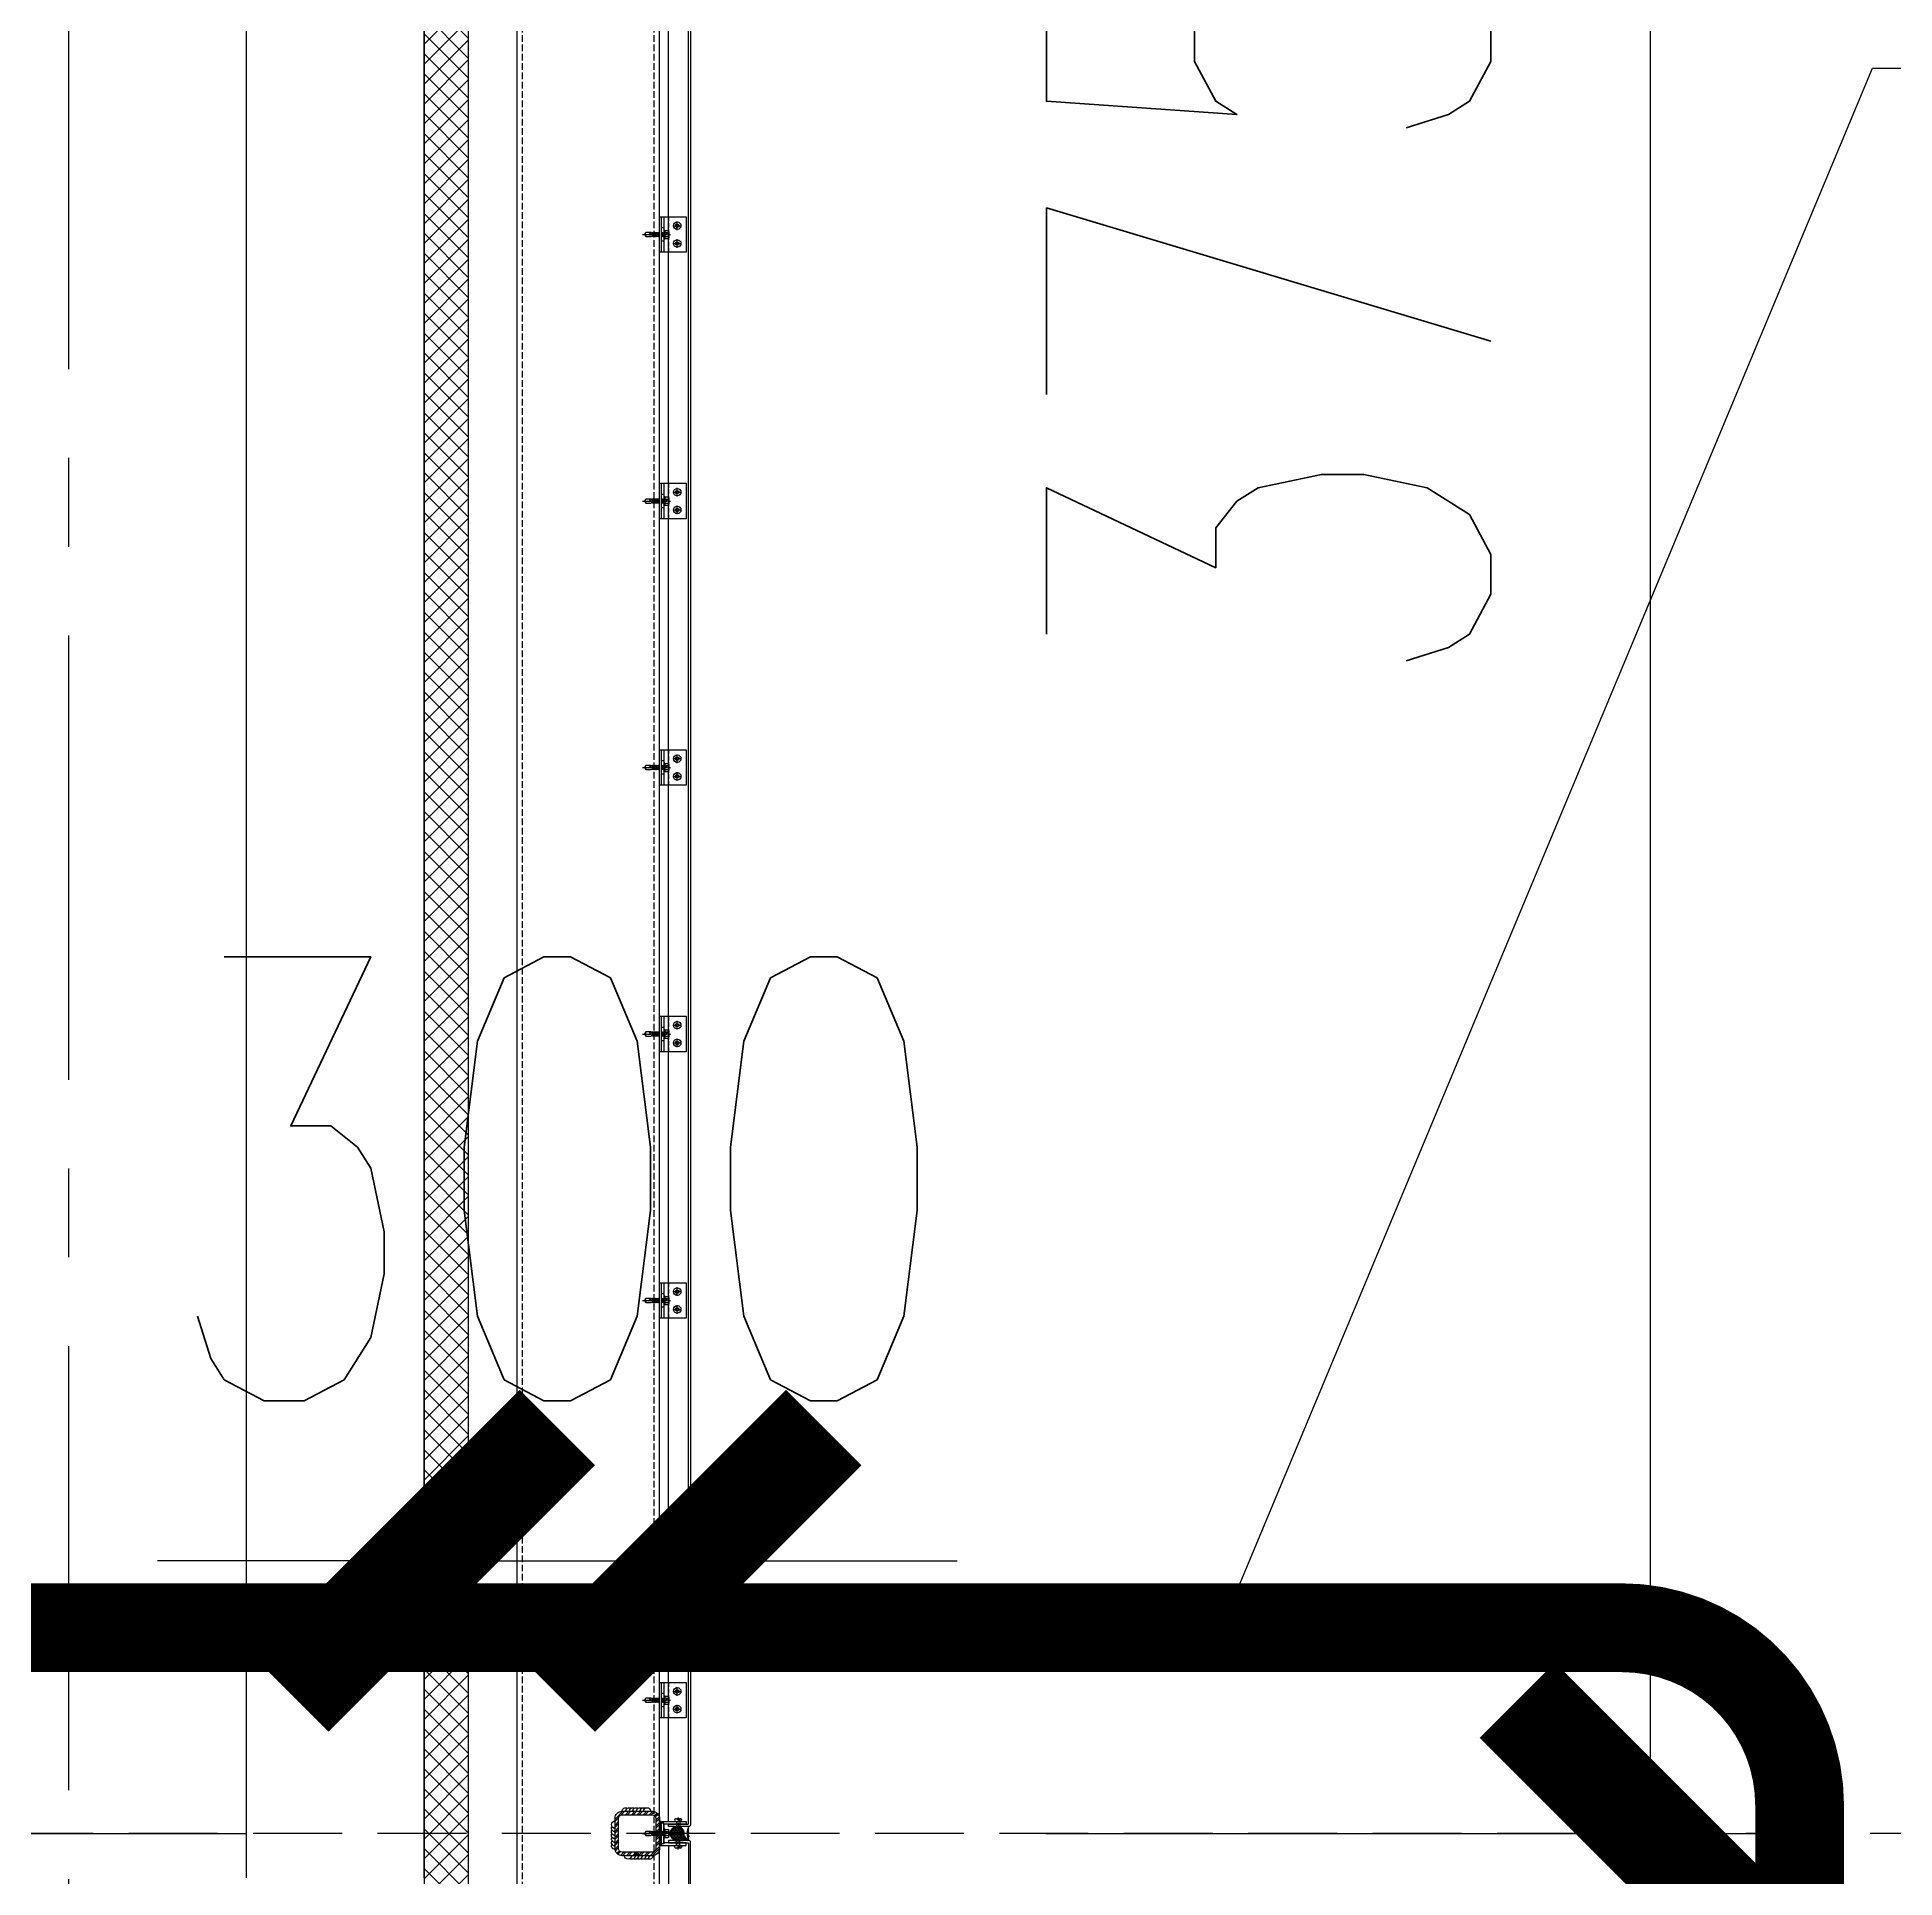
# Model space of a CAD drawing. Extents: x 220580 to 2027826, y -309201 to 71987.
# Drawn here: x 307264 to 309355, y -191597 to -189525 of the extents above; entities that cross this region are included whole.
import ezdxf
from ezdxf.enums import TextEntityAlignment as Align

# ---------------------------------------------------------------- set-up
doc = ezdxf.new("R2010")
doc.units = 0
for name, pattern in [('CENTER', [2, 1.25, -0.25, 0.25, -0.25]), ('DASH', [0.35, 0.25, -0.1]), ('ZN-CENTER', [2, 1.25, -0.25, 0.25, -0.25]), ('ZN-DASH', [0.35, 0.25, -0.1]), ('ZN-DOT', [0.25, 0, -0.25])]:
    doc.linetypes.add(name, pattern=pattern)
for name, color, linetype in [('!ZN1-填充-8', 8, 'Continuous'), ('!ZN3-铝板幕墙-3', 3, 'Continuous'), ('!ZN4-辅助材料-1', 1, 'Continuous'), ('!ZN4-配件-11', 11, 'Continuous'), ('!ZN5-钢材投影-40', 40, 'Continuous'), ('!ZN5-钢材断面-2', 2, 'Continuous'), ('!ZN5-铝材投影-112', 112, 'Continuous'), ('!ZN6-层高线-8', 8, 'ZN-DOT'), ('!ZN6-虚线-8', 8, 'ZN-DASH'), ('1 轴线 辅助线', 1, 'CENTER'), ('3索引', 3, 'Continuous'), ('A-LIN-V', 9, 'Continuous'), ('A-SFCE', 30, 'Continuous'), ('AS-COLN', 6, 'Continuous'), ('AS-WALL', 40, 'Continuous'), ('DIM', 173, 'Continuous'), ('Fill', 8, 'Continuous'), ('焊缝', 8, 'Continuous')]:
    doc.layers.add(name, color=color, linetype=linetype)
doc.layers.add('@ZN-型材编号（非打印层）', color=8, linetype='Continuous', plot=False)
doc.styles.add('DHTEXT-1', font='ROMANS.shx', dxfattribs={"width": 0.7, "bigfont": 'CHINESE.shx'})
doc.dimstyles.new('ZN200', dxfattribs={"dimscale": 200, "dimtxt": 2.5, "dimasz": 1.5, "dimexe": 1, "dimexo": 2, "dimgap": 0.9, "dimtad": 1, "dimdec": 0, "dimdsep": 46, "dimtxsty": 'DHTEXT-1', "dimblk": 'ARCHTICK', "dimcen": 2.5, "dimclrd": 173, "dimclre": 173, "dimclrt": 7, "dimazin": 2, "dimtfac": 1, "dimtdec": 0, "dimtix": 1, "dimtmove": 2, "dimatfit": 3, "dimfxl": 0, "dimtolj": 1, "dimtzin": 0, "dimarcsym": 0})
doc.dimstyles.new('ZN3', dxfattribs={"dimscale": 3, "dimtxt": 2.5, "dimasz": 1.5, "dimexe": 1, "dimexo": 2, "dimgap": 0.9, "dimtad": 1, "dimdec": 0, "dimdsep": 46, "dimtxsty": 'DHTEXT-1', "dimblk": 'ARCHTICK', "dimcen": 2.5, "dimclrd": 173, "dimclre": 173, "dimclrt": 7, "dimazin": 2, "dimtfac": 1, "dimtix": 1, "dimtmove": 2, "dimatfit": 3, "dimfxl": 0, "dimarcsym": 0})

# ---------------------------------------------------------------- blocks, each defined once
blk = doc.blocks.new('*U1824')
at = {"color": 0, "linetype": 'ZN-CENTER', "ltscale": 3}
blk.add_line((24, 0), (-7.3, 0), dxfattribs=at)
at = {"ltscale": 10}
for p, q in [((-5.4, -3.5), (-5.4, 3.5)), ((-1, 4.6), (-4.9, 4.6)), ((-1, 2.3), (-4.9, 2.3)), ((-0.6, -5.1), (-0.6, 5.1)), ((-0.2, 5.5), (0, 4.8)), ((0, -4.8), (0, 4.8)), ((0, 2.1), (14.3, 2.1)), ((1.4, 2.7), (2.2, -2.7)), ((3.2, 2.7), (4, -2.7)), ((5, 2.7), (5.8, -2.7)), ((6.8, 2.7), (7.6, -2.7)), ((8.6, 2.7), (9.4, -2.7)), ((10.4, 2.7), (11.2, -2.7)), ((12.2, 2.7), (13, -2.7)), ((-1, -2.3), (-4.9, -2.3)), ((-1, -4.6), (-4.9, -4.6)), ((-0.2, -5.5), (0, -4.8)), ((14.3, -2.1), (0, -2.1))]:
    blk.add_line(p, q, dxfattribs=at)
for points in [[(1.8, -2.1), (1, 2.1), (1.4, 2.7), (1.8, 2.1), (2.6, -2.1), (2.2, -2.7)], [(3.6, -2.1), (2.8, 2.1), (3.2, 2.7), (3.6, 2.1), (4.4, -2.1), (4, -2.7)], [(5.4, -2.1), (4.6, 2.1), (5, 2.7), (5.4, 2.1), (6.2, -2.1), (5.8, -2.7)], [(7.2, -2.1), (6.4, 2.1), (6.8, 2.7), (7.2, 2.1), (8, -2.1), (7.6, -2.7)], [(9, -2.1), (8.2, 2.1), (8.6, 2.7), (9, 2.1), (9.8, -2.1), (9.4, -2.7)], [(10.8, -2.1), (10, 2.1), (10.4, 2.7), (10.8, 2.1), (11.6, -2.1), (11.2, -2.7)], [(12.6, -2.1), (11.8, 2.1), (12.2, 2.7), (12.6, 2.1), (13.4, -2.1), (13, -2.7)]]:
    blk.add_lwpolyline(points, close=True, dxfattribs=at)
for points in [[(14.3, -2.1, -0.414214), (14.4, -2.2), (14.4, -2.3), (20.2, -2.3), (22, -0.3), (22, 0.3), (20.2, 2.3), (14.4, 2.3), (14.4, 2.2, -0.414214), (14.3, 2.1)], [(16.5, -2.3), (16.4, -1.2), (15.8, -1.5, -0.530462), (15, -1.2), (14.8, 0.1, -0.651316), (15.5, 0.5), (16, 0.2), (16.8, 0.7), (22, -0.3, -0.201226), (20.2, 2.3)]]:
    blk.add_lwpolyline(points, format="xyb", dxfattribs=at)
for centre, radius, start, end in [((-3.9, 3.5), 1.58, 133.1736, 226.8264), ((0.1, 0), 5.58, 155.5673, 204.4327), ((0.1, 3.5), 1.58, 133.1736, 226.8264), ((4.1, 0), 5.58, 155.5673, 204.4327), ((7.5, -2.9), 11.3, 132.4922, 138.6064), ((-3.9, -3.5), 1.58, 133.1736, 226.8264), ((0.1, -3.5), 1.58, 133.1736, 226.8264), ((7.5, 2.9), 11.3, 221.3936, 227.5078)]:
    blk.add_arc(centre, radius, start, end, dxfattribs=at)
at = {"layer": 'Defpoints', "color": 0, "ltscale": 10, "style": 'DHTEXT-1', "width": 0.7}
blk.add_text('5.5', height=1, rotation=90, dxfattribs=at).set_placement((-2.5, -0.9), align=Align.CENTER)
blk = doc.blocks.new('*U2097')
at = {"color": 0, "linetype": 'CENTER', "ltscale": 3}
for p, q in [((4.9, 0), (-4.9, 0)), ((0, 4.9), (0, -4.9))]:
    blk.add_line(p, q, dxfattribs=at)
at = {"linetype": 'ByBlock', "ltscale": 10}
for radius in [4.2, 2, 1.23]:
    blk.add_circle((0, 0), radius, dxfattribs=at)
blk = doc.blocks.new('*U1915')
at = {"ltscale": 0.125}
blk.add_wipeout([(-20, -30), (20, -30), (20, -5), (-20, -5)], dxfattribs=at).dxf.layer = '!ZN6-虚线-8'
at = {"layer": '!ZN1-填充-8'}
h = blk.add_hatch(dxfattribs=at)
h.set_pattern_fill('NET3', color=256, scale=0.75, angle=180, style=0)
h.set_pattern_definition([(180, (-1731.706, 294.7402), (-3e-16, -2.38125), []), (240, (-1731.706, 294.7402), (2.062223, -1.190625), []), (300, (-1731.706, 294.7402), (2.062223, 1.190625), [])])
h.paths.add_polyline_path([(20, 0), (-20, 0), (-20, -2), (20, -2)])
at = {"layer": '!ZN5-铝材投影-112'}
blk.add_lwpolyline([(20, -2), (-20, -2), (-20, -30), (20, -30)], close=True, dxfattribs=at)
at = {"layer": '!ZN6-虚线-8', "color": 8, "linetype": 'ZN-DASH', "ltscale": 20}
blk.add_line((-20, -10), (20, -10), dxfattribs=at)
at = {"layer": '!ZN6-虚线-8', "linetype": 'ZN-DASH', "ltscale": 10}
for p, q in [((-7.5, -5), (-7.5, -2)), ((7.5, -5), (7.5, -2))]:
    blk.add_line(p, q, dxfattribs=at)
at = {"layer": '!ZN4-配件-11', "color": 1, "xscale": -1, "rotation": 270}
for name, p in [('*U1824', (0, -5)), ('*U2097', (-10, -20)), ('*U2097', (10, -20))]:
    blk.add_blockref(name, p, dxfattribs=at)
at = {"ltscale": 0.25}
blk.add_wipeout([(20, 0), (20, -2), (-20, -2), (-20, 0)], dxfattribs=at).dxf.layer = '!ZN4-辅助材料-1'
at = {"layer": '!ZN4-辅助材料-1'}
blk.add_lwpolyline([(20, 0), (-20, 0), (-20, -2), (20, -2)], close=True, dxfattribs=at)
at = {"layer": '!ZN5-铝材投影-112', "ltscale": 0.25}
blk.add_line((-20, -5), (20, -5), dxfattribs=at)
blk = doc.blocks.new('20250922131918')
at = {"xscale": -1, "rotation": 90}
blk.add_blockref('*U1915', (256, 1580), dxfattribs=at)
blk = doc.blocks.new('_ArchTick')
at = {"color": 0, "linetype": 'ByBlock', "const_width": 0.4}
blk.add_lwpolyline([(-0.5, -0.5), (0.5, 0.5)], dxfattribs=at)
blk = doc.blocks.new('*D1371')
at = {"layer": 'Defpoints', "color": 0, "ltscale": 2000, "transparency": 16777216}
for p in [(307999.2, -191240.1), (307699.2, -191277.6), (307999.2, -191277.6)]:
    blk.add_point(p, dxfattribs=at)
at = {"layer": 'DIM', "color": 173, "linetype": 'ByBlock', "lineweight": -2, "ltscale": 2000, "transparency": 16777216}
for p, q in [((307699.2, -190877.6), (307699.2, -191040.1)), ((307999.2, -190877.6), (307999.2, -191040.1)), ((307699.2, -191240.1), (307399.2, -191240.1)), ((307699.2, -191240.1), (307999.2, -191240.1)), ((307999.2, -191240.1), (308299.2, -191240.1))]:
    blk.add_line(p, q, dxfattribs=at)
at = {"layer": 'DIM', "color": 173, "lineweight": -2, "ltscale": 2000, "transparency": 16777216, "xscale": 300, "yscale": 300, "zscale": 300}
blk.add_blockref('_ArchTick', (307699.2, -191240.1), dxfattribs=at)
at = {"layer": 'DIM', "color": 173, "lineweight": -2, "ltscale": 2000, "transparency": 16777216, "xscale": 300, "yscale": 300, "zscale": 300, "rotation": 180}
blk.add_blockref('_ArchTick', (307999.2, -191240.1), dxfattribs=at)
at = {"layer": 'DIM', "color": 7, "ltscale": 2000, "transparency": 16777216, "insert": (307849.2, -190810.1), "char_height": 500, "attachment_point": 5, "style": 'DHTEXT-1'}
blk.add_mtext('\\A1;300', dxfattribs=at)
blk = doc.blocks.new('方管钢50x4')
at = {"layer": 'Fill'}
h = blk.add_hatch(dxfattribs=at)
h.set_pattern_fill('ANSI32', color=8, scale=0.5, style=0)
h.set_pattern_definition([(45, (-2819.7443, -883.732), (-3.367596, 3.367596), []), (45, (-2817.499, -883.732), (-3.367596, 3.367596), [])])
edge = h.paths.add_edge_path(flags=16)
edge.add_line((-17, 21), (17, 21))
edge.add_arc((17, 17), 4, 0, 90, ccw=False)
edge.add_line((21, 17), (21, -17))
edge.add_arc((17, -17), 4, 270, 360, ccw=False)
edge.add_line((17, -21), (-17, -21))
edge.add_arc((-17, -17), 4, 180, 270, ccw=False)
edge.add_line((-21, -17), (-21, 17))
edge.add_arc((-17, 17), 4, 90, 180, ccw=False)
edge = h.paths.add_edge_path()
edge.add_line((-17, 25), (17, 25))
edge.add_arc((17, 17), 8, 0, 90, ccw=False)
edge.add_line((25, 17), (25, -17))
edge.add_arc((17, -17), 8, 270, 360, ccw=False)
edge.add_line((17, -25), (-17, -25))
edge.add_arc((-17, -17), 8, 180, 270, ccw=False)
edge.add_line((-25, -17), (-25, 17))
edge.add_arc((-17, 17), 8, 90, 180, ccw=False)
for points in [[(-17, 25), (17, 25, -0.414214), (25, 17), (25, -17, -0.414214), (17, -25), (-17, -25, -0.414214), (-25, -17), (-25, 17, -0.414214)], [(-17, 21), (17, 21, -0.414214), (21, 17), (21, -17, -0.414214), (17, -21), (-17, -21, -0.414214), (-21, -17), (-21, 17, -0.414214)]]:
    blk.add_lwpolyline(points, format="xyb", close=True)
at = {"layer": '@ZN-型材编号（非打印层）', "style": 'DHTEXT-1', "width": 0.7}
blk.add_text('50x4', height=2, dxfattribs=at).set_placement((-0.5, -23), align=Align.MIDDLE_CENTER)
blk = doc.blocks.new('*U2003')
at = {"layer": '!ZN5-钢材断面-2'}
blk.add_blockref('方管钢50x4', (0, 0), dxfattribs=at)
blk = doc.blocks.new('*D1392')
at = {"layer": 'Defpoints', "color": 0, "ltscale": 30, "transparency": 16777216}
for p in [(307999.2, -191547.1), (307999.2, -192947.1), (309079.8, -192947.1)]:
    blk.add_point(p, dxfattribs=at)
at = {"layer": 'DIM', "color": 173, "linetype": 'ByBlock', "lineweight": -2, "ltscale": 30, "transparency": 16777216}
for p, q in [((309079.8, -191547.1), (309079.8, -191247.1)), ((308399.2, -191547.1), (309279.8, -191547.1)), ((309079.8, -191547.1), (309079.8, -192947.1)), ((308399.2, -192947.1), (309279.8, -192947.1)), ((309079.8, -192947.1), (309079.8, -193247.1))]:
    blk.add_line(p, q, dxfattribs=at)
at = {"layer": 'DIM', "color": 173, "lineweight": -2, "ltscale": 30, "transparency": 16777216, "xscale": 300, "yscale": 300, "zscale": 300}
for p, rotation in [((309079.8, -191547.1), 270), ((309079.8, -192947.1), 90)]:
    blk.add_blockref('_ArchTick', p, dxfattribs=dict(at, rotation=rotation))
at = {"layer": 'DIM', "color": 7, "ltscale": 30, "transparency": 16777216, "insert": (308649.8, -192247.1), "char_height": 500, "attachment_point": 5, "rotation": 90, "style": 'DHTEXT-1'}
blk.add_mtext('1400', dxfattribs=at)
blk = doc.blocks.new('*D1393')
at = {"layer": 'Defpoints', "color": 0, "ltscale": 30, "transparency": 16777216}
for p in [(307999.2, -187797.1), (309079.8, -187797.1), (307999.2, -191547.1)]:
    blk.add_point(p, dxfattribs=at)
at = {"layer": 'DIM', "color": 173, "linetype": 'ByBlock', "lineweight": -2, "ltscale": 30, "transparency": 16777216}
for p, q in [((308399.2, -187797.1), (309279.8, -187797.1)), ((309079.8, -191547.1), (309079.8, -187797.1)), ((308399.2, -191547.1), (309279.8, -191547.1))]:
    blk.add_line(p, q, dxfattribs=at)
at = {"layer": 'DIM', "color": 173, "lineweight": -2, "ltscale": 30, "transparency": 16777216, "xscale": 300, "yscale": 300, "zscale": 300}
for p, rotation in [((309079.8, -187797.1), 90), ((309079.8, -191547.1), 270)]:
    blk.add_blockref('_ArchTick', p, dxfattribs=dict(at, rotation=rotation))
at = {"layer": 'DIM', "color": 7, "ltscale": 30, "transparency": 16777216, "insert": (308649.8, -189672.1), "char_height": 500, "attachment_point": 5, "rotation": 90, "style": 'DHTEXT-1'}
blk.add_mtext('3750', dxfattribs=at)
blk = doc.blocks.new('铝板16mm胶缝')
at = {"layer": '!ZN1-填充-8'}
h = blk.add_hatch(dxfattribs=at)
h.set_pattern_fill('HONEY', color=256, scale=0.7, angle=-270, style=0)
h.set_pattern_definition([(90, (10097.3199, 185.0233), (-0.9623705, 1.666875), [1.11125, -2.2225]), (210, (10097.3199, 185.0233), (-0.962370845, -1.6668748), [1.11125, -2.2225]), (150, (10097.3199, 185.0233), (-1.924741345, 2e-07), [-2.2225, 1.11125])])
edge = h.paths.add_edge_path()
edge.add_ellipse((-8.5, 14.6), major_axis=(-8, 0), ratio=0.974793, start_angle=0, end_angle=360)
h = blk.add_hatch(dxfattribs=at)
h.set_pattern_fill('ANSI35', color=256, scale=0.5, angle=-270, style=0)
h.set_pattern_definition([(135, (0, 0), (-1.12253, -1.12253), []), (135, (0, 1.1225), (-1.12253, -1.12253), [1.984375, -0.396875, 0, -0.396875])])
edge = h.paths.add_edge_path()
edge.add_line((-0.5, 1.4), (-0.5, 14.6))
edge.add_line((-16.5, 1.4), (-16.5, 14.6))
edge.add_ellipse((-8.5, 14.6), major_axis=(-8, 0), ratio=0.974793, start_angle=0, end_angle=180)
edge.add_arc((-8.5, -14.4), 17.7, 63.1657, 116.8343)
at = {"layer": '!ZN4-辅助材料-1', "ltscale": 0.5}
blk.add_arc((-8.5, -14.4), 17.7, 63.1657, 116.8343, dxfattribs=at)
blk.add_ellipse((-8.5, 14.6), major_axis=(-8, 0), ratio=0.974793, dxfattribs=at)
at = {"layer": 'Defpoints', "ltscale": 0.5}
for p in [(-16.5, -0.6), (-8.5, -0.6), (-0.5, -0.6)]:
    blk.add_point(p, dxfattribs=at)
blk = doc.blocks.new('铝板连接件1(新规)')
at = {"layer": '!ZN1-填充-8'}
h = blk.add_hatch(dxfattribs=at)
h.set_pattern_fill('NET3', color=256, scale=0.4, angle=180, style=0)
h.set_pattern_definition([(180, (18968.597, 39999.0891), (-1e-15, -1.27), []), (240, (18968.597, 39999.0891), (1.099852263, -0.635), []), (300, (18968.597, 39999.0891), (1.099852263, 0.635), [])])
h.paths.add_polyline_path([(-13.5, 2), (-13.5, 0), (13.5, 0), (13.5, 2)])
at = {"layer": '!ZN4-辅助材料-1', "ltscale": 5}
blk.add_lwpolyline([(-13.5, 2), (-13.5, 0), (13.5, 0), (13.5, 2)], close=True, dxfattribs=at)
at = {"layer": '!ZN5-铝材投影-112'}
for points in [[(11.5, 2), (-13.5, 2), (-13.5, 30), (-10.5, 30), (-10.5, 5), (11.5, 5)], [(-11.5, 2), (13.5, 2), (13.5, 30), (10.5, 30), (10.5, 5), (-11.5, 5)]]:
    blk.add_lwpolyline(points, close=True, dxfattribs=at)
at = {"layer": '!ZN4-配件-11', "color": 1, "rotation": 270}
blk.add_blockref('*U1824', (0, 5), dxfattribs=at)
blk = doc.blocks.new('*U1825')
at = {"color": 0, "linetype": 'CENTER', "ltscale": 3}
blk.add_line((10, 0), (-2.5, 0), dxfattribs=at)
at = {"linetype": 'ByBlock', "lineweight": -2, "ltscale": 10}
for p, q in [((-1.2, -3), (-1.2, 3)), ((0, 4.2), (0, -4.2)), ((5.5, 2), (0, 2)), ((5.5, 2.5), (5.5, -2.5)), ((5.5, -2), (0, -2))]:
    blk.add_line(p, q, dxfattribs=at)
for centre, radius, start, end in [((4.4, 0), 5.96, 160.395, 199.605), ((0, 3), 1.2, 90, 180), ((7, 2.5), 1.5, 348.448, 180), ((16.2, 0), 8, 164.3308, 195.6692), ((6.2, 0), 2.67, 323.2266, 36.7843), ((0, -3), 1.2, 180, 270), ((7, -2.5), 1.5, 180, 11.552)]:
    blk.add_arc(centre, radius, start, end, dxfattribs=at)
at = {"layer": 'Defpoints', "color": 0, "ltscale": 10, "style": 'DHTEXT-1', "width": 0.7}
blk.add_text('D4', height=1, rotation=90, dxfattribs=at).set_placement((7.4, -1.8), align=Align.CENTER)
blk = doc.blocks.new('*U1401')
at = {"layer": '!ZN3-铝板幕墙-3'}
for p, q in [((-13.5, -5), (-1134, -5)), ((13.5, -5), (2986.5, -5))]:
    blk.add_line(p, q, dxfattribs=at)
for points in [[(-1134, -30), (-10, -30, 0.414214), (-8, -28), (-8, -5), (-10.5, -5), (-10.5, -27, -0.414214), (-11, -27.5), (-1134, -27.5)], [(2986.5, -30), (10, -30, -0.414214), (8, -28), (8, -5), (10.5, -5), (10.5, -27, 0.414214), (11, -27.5), (2986.5, -27.5)]]:
    blk.add_lwpolyline(points, format="xyb", dxfattribs=at)
at = {"layer": '!ZN4-辅助材料-1'}
blk.add_blockref('铝板16mm胶缝', (8.5, -29.4), dxfattribs=at)
at = {"layer": '!ZN4-配件-11', "rotation": 180}
blk.add_blockref('铝板连接件1(新规)', (0, 5), dxfattribs=at)
at = {"layer": '!ZN4-配件-11', "color": 1, "xscale": -1}
blk.add_blockref('*U1825', (-8, -16), dxfattribs=at)
at = {"layer": '!ZN4-配件-11', "color": 1}
blk.add_blockref('*U1825', (8, -16), dxfattribs=at)

msp = doc.modelspace()

# ---------------------------------------------------------------- hatches: boundary and pattern name
at = {"layer": '!ZN1-填充-8'}
h = msp.add_hatch(dxfattribs=at)
h.set_pattern_fill('ANSI37', color=256, scale=10, angle=90, style=0)
h.set_pattern_definition([(135, (308120.325, -192075.148), (-11.22532, -11.22532), []), (225, (308120.325, -192075.148), (11.22532, -11.22532), [])])
h.paths.add_polyline_path([(307749.2, -188135.2), (307699.2, -188135.2), (307699.2, -192897.1), (307749.2, -192897.1)])

# ---------------------------------------------------------------- linework, layer by layer
at = {"layer": '!ZN5-钢材投影-40'}
for points in [[(307804.2, -192911), (307804.2, -184127.1)], [(307964.2, -192911), (307964.2, -184127.1)]]:
    msp.add_lwpolyline(points, dxfattribs=at)
at = {"layer": '!ZN6-层高线-8', "linetype": 'DASH', "ltscale": 400}
msp.add_line((312646.9, -191547.1), (306087.4, -191547.1), dxfattribs=at)
at = {"layer": '!ZN6-虚线-8', "ltscale": 30}
for points in [[(307810.2, -192911), (307810.2, -184127.1)], [(307958.2, -192911), (307958.2, -184127.1)]]:
    msp.add_lwpolyline(points, dxfattribs=at)
at = {"layer": '1 轴线 辅助线', "ltscale": 400}
msp.add_line((307299.2, -197898.5), (307299.2, -178408.5), dxfattribs=at)
at = {"layer": '3索引'}
msp.add_lwpolyline([(308596.8, -191315.5), (309329.5, -189559.6), (311779.6, -189559.6)], dxfattribs=at)
at = {"layer": 'A-LIN-V'}
msp.add_line((307699.2, -188597.1), (307699.2, -195297.1), dxfattribs=at)
at = {"layer": 'A-SFCE'}
msp.add_line((306087.4, -191547.1), (307499.2, -191547.1), dxfattribs=at)
at = {"layer": 'AS-WALL'}
for p, q in [((307499.2, -191597.1), (307499.2, -188657.1)), ((307699.2, -191597.1), (307699.2, -188657.1))]:
    msp.add_line(p, q, dxfattribs=at)
at = {"layer": '焊缝', "ltscale": 30}
for points in [[(307922.2, -191522.1, -0.57735), (307928.2, -191518.6, 0.267949), (307926.2, -191522.1, -0.57735), (307932.2, -191518.6, 0.267949), (307930.2, -191522.1, -0.57735), (307936.2, -191518.6, 0.267949), (307934.2, -191522.1, -0.57735), (307940.2, -191518.6, 0.267949), (307938.2, -191522.1, -0.57735), (307944.2, -191518.6, 0.267949), (307942.2, -191522.1, -0.57735), (307948.2, -191518.6, 0.267949), (307946.2, -191522.1, -1), (307954.2, -191522.1, -1)], [(307914.2, -191565.1, -0.57735), (307910.8, -191559.1, 0.267949), (307914.2, -191561.1, -0.57735), (307910.8, -191555.1, 0.267949), (307914.2, -191557.1, -0.57735), (307910.8, -191551.1, 0.267949), (307914.2, -191553.1, -0.57735), (307910.7, -191547.1, 0.267949), (307914.2, -191549.1, -0.57735), (307910.7, -191543.1, 0.267949), (307914.2, -191545.1, -0.57735), (307910.7, -191539.1, 0.267949), (307914.2, -191541.1, -1), (307914.2, -191533.1, -1)], [(307956.9, -191572, -0.57735), (307950.9, -191575.5, 0.267949), (307952.9, -191572, -0.57735), (307946.9, -191575.5, 0.267949), (307948.9, -191572, -0.57735), (307942.9, -191575.5, 0.267949), (307944.9, -191572.1, -0.57735), (307938.9, -191575.5, 0.267949), (307940.9, -191572.1, -0.57735), (307934.9, -191575.5, 0.267949), (307936.9, -191572.1, -0.57735), (307930.9, -191575.5, 0.267949), (307932.9, -191572.1, -1), (307924.9, -191572.1, -1)]]:
    msp.add_lwpolyline(points, format="xyb", dxfattribs=at)

# ---------------------------------------------------------------- block references
at = {"layer": '!ZN4-配件-11'}
msp.add_blockref('*U2003', (307939.2, -191547.1), dxfattribs=at)

# ---------------------------------------------------------------- next in the draw order: block references
at = {"xscale": -1, "rotation": 90}
for p in [(307964.2, -189747.1), (307964.2, -190047.1), (307964.2, -190347.1), (307964.2, -190647.1), (307964.2, -190947.1)]:
    msp.add_blockref('*U1915', p, dxfattribs=at)
at = {"layer": 'AS-COLN', "ltscale": 40}
msp.add_blockref('20250922131918', (307708.2, -192977.1), dxfattribs=at)

# ---------------------------------------------------------------- next in the draw order: linework, layer by layer
at = {"layer": '!ZN1-填充-8'}
msp.add_lwpolyline([(307749.2, -192911), (307749.2, -184127.1)], dxfattribs=at)
at = {"layer": '3索引', "linetype": 'DASH', "ltscale": 1000, "const_width": 100}
msp.add_lwpolyline([(307169.2, -191315.5), (309047.5, -191315.5, -0.414214), (309247.5, -191515.5), (309247.5, -193456.4, -0.414214), (309047.5, -193656.4), (307169.2, -193656.4, -0.414214), (306969.2, -193456.4), (306969.2, -191515.5, -0.414214)], format="xyb", close=True, dxfattribs=at)

# ---------------------------------------------------------------- next in the draw order: block references
at = {"rotation": 90}
msp.add_blockref('*U1401', (307969.2, -191547.1), dxfattribs=at)

# ---------------------------------------------------------------- next in the draw order: dimensions: what is measured, and where the dimension line sits
at = {"layer": 'DIM', "ltscale": 30}
for p2, distance, picture, middle in [((307999.2, -187797.1), -1080.6, '*D1393', (308649.8, -189672.1)), ((307999.2, -192947.1), 1080.6, '*D1392', (308649.8, -192247.1))]:
    dim = msp.add_aligned_dim(p1=(307999.2, -191547.1), p2=p2, distance=distance, dimstyle='ZN3', override={"dimscale": 200}, dxfattribs=at)
    dim.commit()
    dim.dimension.update_dxf_attribs({"geometry": picture, "text_midpoint": middle})
at = {"layer": 'DIM', "ltscale": 2000}
dim = msp.add_linear_dim(base=(307999.2, -191240.1), p1=(307699.2, -191277.6), p2=(307999.2, -191277.6), dimstyle='ZN200', override={"dimfxl": 30}, dxfattribs=at)
dim.commit()
dim.dimension.update_dxf_attribs({"geometry": '*D1371', "text_midpoint": (307849.2, -190810.1)})

doc.saveas('drawing.dxf')
